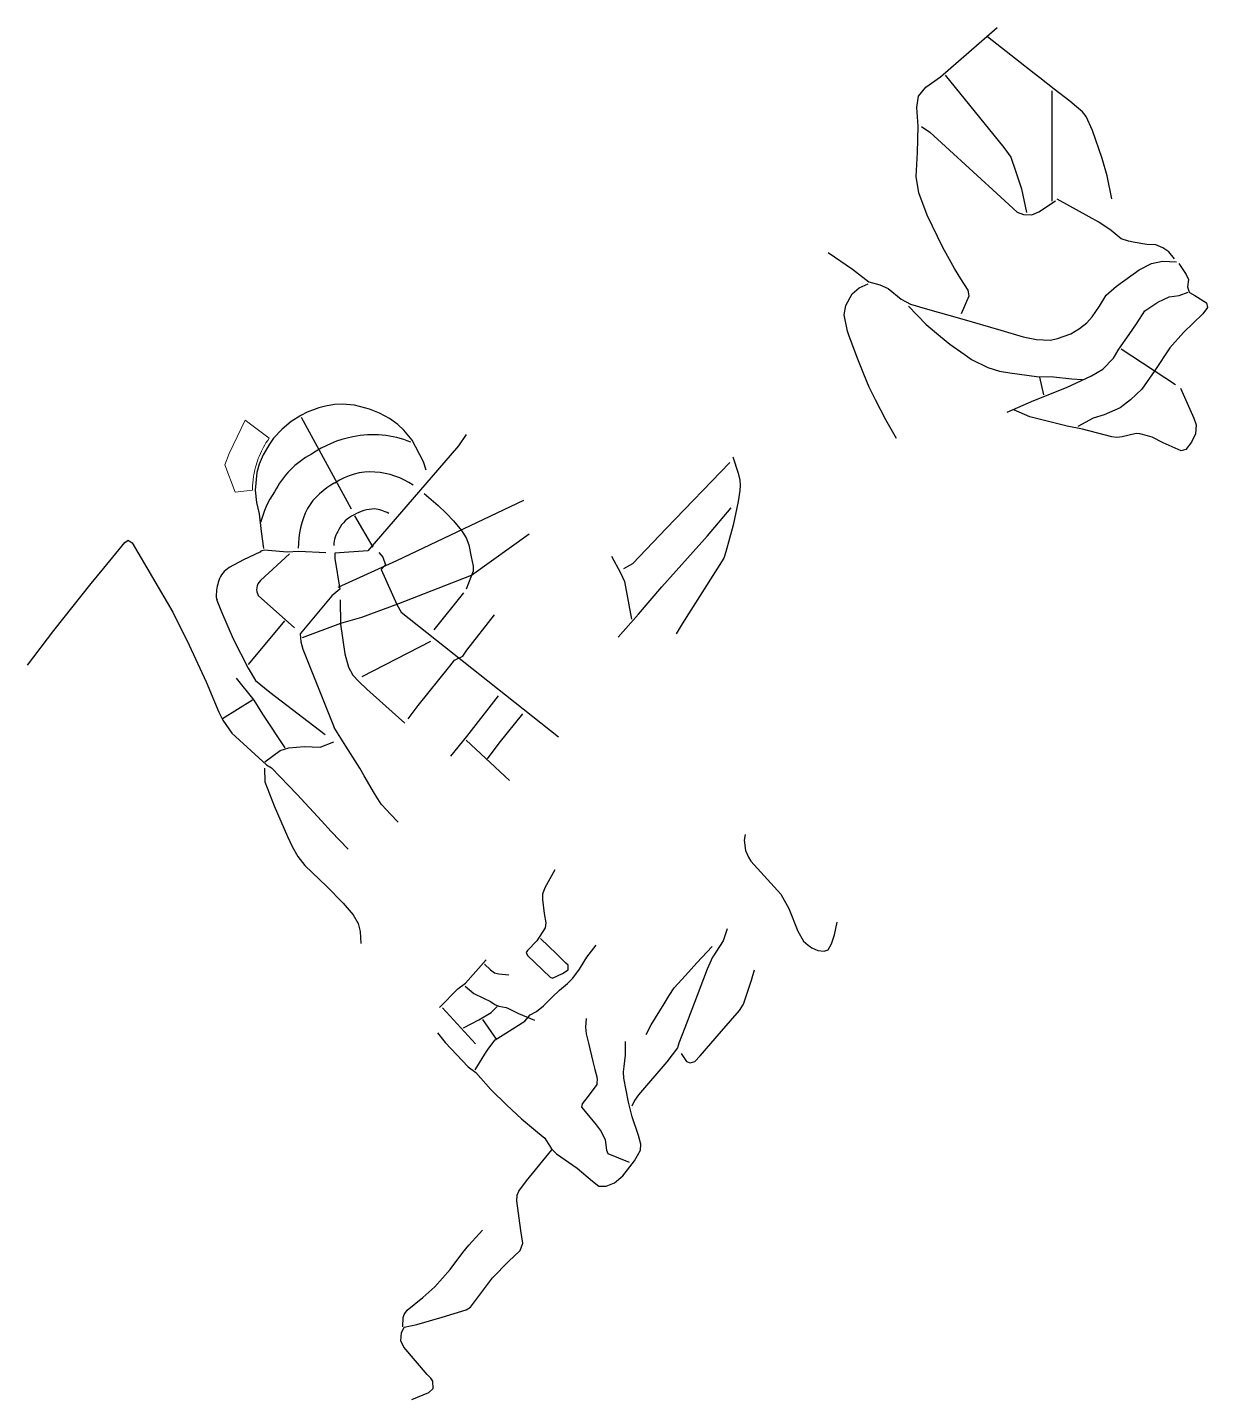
# Model space of a CAD drawing. Header units: metres. Extents: x 343407 to 345463, y 7367930 to 7370319.
import ezdxf

# ---------------------------------------------------------------- set-up
doc = ezdxf.new("R2010")
doc.units = ezdxf.units.M
doc.layers.add('ETAPA 02', color=7, linetype='Continuous', true_color=0xc7ffff)
doc.layers.add('ETE', color=18, linetype='Continuous', lineweight=18, true_color=0x000000)

msp = doc.modelspace()

# ---------------------------------------------------------------- linework, layer by layer
at = {"layer": 'ETAPA 02', "color": 81, "linetype": 'Continuous', "true_color": 0x9fff7f}
for p, q in [((343782.9, 7369392.4), (343758.2, 7369378.7)), ((343811.7, 7369405.8), (343782.9, 7369392.4)), ((343863.1, 7369402.9), (343812.5, 7369356.1)), ((343826, 7369408.7), (343819.3, 7369408.9)), ((343859.1, 7369405.6), (343826, 7369408.7)), ((343879.5, 7369406.6), (343859.1, 7369405.6)), ((343926.6, 7369404.4), (343879.5, 7369406.6)), ((343736.8, 7369321.9), (343744.7, 7369301.4)), ((343808.8, 7369330.1), (343871.9, 7369273.6)), ((343744.7, 7369301.4), (343765, 7369254.5)), ((343765, 7369254.5), (343791.3, 7369203.4)), ((343791.3, 7369203.4), (343803.7, 7369182.3)), ((343803.7, 7369182.3), (343828.6, 7369162)), ((343828.6, 7369162), (343925.4, 7369088.1))]:
    msp.add_line(p, q, dxfattribs=at)
for points in [[(345034, 7369821), (345047.3, 7369852), (345045.6, 7369862.1), (345032.8, 7369881.7), (345021.8, 7369899.4), (345001.1, 7369936.2), (344974.3, 7369992.5), (344959.4, 7370031.1), (344955.1, 7370059.9), (344957.5, 7370101.6), (344958.4, 7370147.2), (344956.3, 7370179.9), (344959.2, 7370199.6), (344971.9, 7370215.5), (344997.5, 7370233.5), (345096.3, 7370319.3)], [(345296, 7370020.7), (345287.6, 7370060.7), (345278.9, 7370091.2), (345261.9, 7370139.6), (345251, 7370164), (345244.7, 7370172.2), (345234.1, 7370181), (345222.5, 7370190.9), (345195.5, 7370211.7), (345170.3, 7370231.4), (345160.6, 7370238.9), (345079, 7370302.9)], [(345005.5, 7370236.4), (345107.6, 7370110.1), (345119.7, 7370093.4), (345128.2, 7370069.4), (345138.2, 7370038.4), (345146.9, 7369997)], [(345191.1, 7370209.2), (345191.5, 7370017)], [(344964.1, 7370146.9), (344978.9, 7370137.1), (345006.2, 7370112.1), (345102.2, 7370024), (345130.8, 7369997.8), (345141.8, 7369993.6), (345156.2, 7369993), (345168.4, 7369998.4), (345197.7, 7370017.5)], [(345404.9, 7369916.5), (345395.1, 7369928.3), (345384.8, 7369935.8), (345372.5, 7369941), (345356.7, 7369941.2), (345332.8, 7369945.4), (345324.9, 7369947), (345311.8, 7369951.1), (345294.4, 7369965.8), (345273.2, 7369980), (345256.2, 7369989.5), (345200.5, 7370020.1)], [(344801.8, 7369927.6), (344844.1, 7369898.2), (344872.7, 7369876.6), (344891.8, 7369871.3), (344906.4, 7369864.9), (344929, 7369846), (344945.3, 7369837.2), (344970.6, 7369829.7), (345034.4, 7369812.1), (345102.7, 7369791.9), (345141.5, 7369780.8), (345164.7, 7369776), (345189.2, 7369774.8), (345201.4, 7369777.4), (345224.3, 7369785.9), (345239.4, 7369794.9), (345252.5, 7369804.9), (345261.3, 7369815.3), (345274.1, 7369833.8), (345285.8, 7369853.2), (345303.9, 7369869), (345343.3, 7369897.2), (345365, 7369908), (345384.2, 7369912.1), (345408.4, 7369911.2)], [(345412.4, 7369908), (345425.3, 7369889.1), (345429.2, 7369880.2), (345427.9, 7369867.9), (345429.8, 7369860.3), (345431, 7369857.6), (345440.4, 7369852.3), (345460.6, 7369839.7), (345462.6, 7369831.7), (345454.3, 7369820.4), (345420.8, 7369787.9), (345396.8, 7369761.5), (345370.9, 7369722), (345348.3, 7369689.5), (345328.3, 7369671), (345310.3, 7369656.8), (345282.3, 7369644.9), (345263.3, 7369638.7), (345236.6, 7369624.4)], [(344920.7, 7369603.6), (344902.2, 7369636.1), (344883.8, 7369670.8), (344872.8, 7369692.9), (344863.5, 7369715.6), (344852.2, 7369744.5), (344837.9, 7369783.6), (344835.2, 7369790.6), (344829.7, 7369818.6), (344832.3, 7369835), (344843.2, 7369855.3), (344855.5, 7369866), (344871.4, 7369872.7)], [(345113.3, 7369649.6), (345160, 7369669.9), (345216.6, 7369692.6), (345260.5, 7369712.4), (345280, 7369724.2), (345298.8, 7369743.3), (345308, 7369759.1), (345326.1, 7369784.9), (345340, 7369804.7), (345353.5, 7369825.6), (345375.7, 7369841), (345395.9, 7369850.2), (345413, 7369852.5), (345428.9, 7369858.6)], [(344941.3, 7369834.1), (344972.2, 7369802.2), (344997.4, 7369781.1), (345013.5, 7369767.7), (345038.4, 7369750.5), (345051.6, 7369741), (345079.9, 7369726.9), (345100, 7369720.6), (345117.9, 7369717.6), (345164.4, 7369711.6), (345194.3, 7369710.8), (345226, 7369707.4), (345244.3, 7369706.2)], [(345407, 7369696.7), (345312, 7369758.8)], [(345169.8, 7369710.5), (345176.8, 7369679.5)], [(345415.2, 7369691.1), (345438.7, 7369638.8), (345443, 7369627.2), (345441.6, 7369611.8), (345434.4, 7369597.1), (345424.6, 7369584.1), (345416.7, 7369581.9), (345385, 7369596), (345366.2, 7369605.9), (345357.9, 7369608), (345344.7, 7369611.5), (345338.1, 7369612.1), (345313.8, 7369606.3), (345304.6, 7369605.1), (345296.1, 7369606.7), (345244.6, 7369619.9), (345217.9, 7369624.9), (345153.1, 7369641.3), (345125, 7369653.6)], [(344101.1, 7369548.3), (344096.5, 7369563.1), (344077, 7369600.8), (344062.6, 7369618.2), (344051.7, 7369628.1), (344037.3, 7369638.5), (344020.1, 7369647.8), (344002.7, 7369654.4), (343976.3, 7369661.7), (343955.7, 7369663.1), (343941.4, 7369662.6), (343925.9, 7369659.9), (343914.2, 7369656.7), (343893.7, 7369649.4), (343882.8, 7369643.8), (343865.8, 7369633), (343850.4, 7369619.6), (343835.3, 7369604.1), (343828.2, 7369593.9), (343817.3, 7369574.8), (343810.5, 7369559), (343806, 7369544.3), (343803.5, 7369513.4), (343805.9, 7369491.8), (343810.1, 7369472.4), (343813.7, 7369441.8), (343818.1, 7369412.1)], [(343883.7, 7369640.4), (343970.8, 7369481.1)], [(344445.6, 7369377), (344461.2, 7369385.8), (344519.3, 7369446.9), (344630.4, 7369562)], [(344635.4, 7369571.7), (344644.7, 7369543.3), (344647.5, 7369530.7), (344648.2, 7369521.5), (344647.8, 7369513), (344645, 7369494), (344636.3, 7369452.5), (344623.6, 7369405.9), (344619.6, 7369394.9), (344547.2, 7369280.8), (344536.7, 7369263.6)], [(343948.1, 7369344.9), (344050, 7369391.2), (344271.4, 7369496.1)], [(344097.9, 7369507.8), (344122.1, 7369487), (344136.8, 7369472.7), (344148.8, 7369460.2), (344162.8, 7369443.5), (344170.7, 7369430.8), (344175.6, 7369418.2), (344179.4, 7369397.7), (344183.1, 7369381.1), (344183.1, 7369372.4), (344171.1, 7369340.9)], [(343976.5, 7369468.6), (344008.2, 7369414.3)], [(344435.8, 7369257.3), (344471, 7369297.5), (344512.1, 7369345.4), (344591.5, 7369434.3), (344632.9, 7369482.7)], [(343406.6, 7369208.9), (343452.7, 7369269.1), (343517.8, 7369350.8), (343539.6, 7369377.7), (343576.4, 7369422.3), (343582, 7369426.4), (343589.2, 7369421.9), (343659.6, 7369300.8), (343688.6, 7369243.5), (343717.8, 7369179.9), (343739.8, 7369126.7), (343746.7, 7369113), (343762.8, 7369090.2), (343822.9, 7369035.1), (343832, 7369030), (343876.6, 7368983.7), (343918.9, 7368937.6), (343935.6, 7368919.4), (343965.4, 7368888.4)], [(344180.3, 7369365.7), (344280.6, 7369437.6)], [(344018.7, 7369405.2), (344025.5, 7369396.6), (344030.5, 7369383.7), (344023, 7369375.1), (344050.3, 7369314.3), (344057.4, 7369301.3), (344331.7, 7369083.9)], [(344424, 7369398.5), (344440, 7369369.4), (344446.9, 7369354.6), (344459.2, 7369289.1)], [(343885.6, 7369256.7), (343952.7, 7369281.8), (343989.1, 7369292.3), (344053.5, 7369315.9), (344180.3, 7369365.7)], [(343951.7, 7369322.4), (343951.9, 7369280.4), (343959.6, 7369228.7), (343965.9, 7369205.4), (343973.6, 7369191.6), (343983.8, 7369180.3), (343998.1, 7369167.1), (344064, 7369107.9)], [(344115.1, 7369270.3), (344166.7, 7369334.8)], [(344070, 7369115.6), (344087.3, 7369138.6), (344142.7, 7369207.2), (344150.5, 7369217.7), (344164.9, 7369224.5), (344172.3, 7369235.1), (344220.2, 7369296.5)], [(343854.3, 7369286.1), (343791.2, 7369210)], [(343989.6, 7369189.1), (344109.3, 7369250.3)], [(343770.3, 7369185.9), (343801.2, 7369147.8), (343816, 7369123.2), (343855, 7369064.8)], [(344144.3, 7369050.2), (344172.3, 7369084.6), (344227.2, 7369155.4)], [(343746.6, 7369116), (343798.6, 7369148.5)], [(344208.2, 7369045.7), (344228.4, 7369072.9), (344269.5, 7369123.8)], [(344052.5, 7368935.5), (344038.8, 7368949.8), (344032.6, 7368956.3), (344022.8, 7368967), (344011.1, 7368985.4), (343993.1, 7369016), (343985.5, 7369029.6), (343961.2, 7369067.7), (343940.7, 7369100.5)], [(343820, 7369040.4), (343846.8, 7369060.4), (343862.1, 7369064.9), (343888.6, 7369067.4), (343916.8, 7369066.2), (343940.5, 7369075.1)], [(344170.9, 7369078.2), (344246.5, 7369007.7)], [(343819.8, 7369029.4), (343820.2, 7369005.9), (343836.5, 7368964.1), (343859.9, 7368910.6), (343868, 7368893.3), (343877.8, 7368875.8), (343889.9, 7368860.2), (343928.2, 7368823.3), (343956.5, 7368794.4), (343974.2, 7368773.8), (343982.9, 7368758.8), (343986.3, 7368745.1), (343987.3, 7368724)], [(344656.9, 7368914.2), (344655.3, 7368904), (344657.7, 7368886.2), (344663, 7368874.3), (344666.9, 7368867.5), (344719.2, 7368810.3), (344733.2, 7368785.3), (344748.9, 7368745.6), (344758.9, 7368728.3), (344767, 7368721.2), (344773, 7368716.6), (344783.5, 7368712.1), (344794.5, 7368710.8), (344801.6, 7368713.3), (344807.3, 7368723.3), (344812.4, 7368739.3), (344817.5, 7368761.2)], [(344325.3, 7368852.3), (344307.8, 7368821), (344304.1, 7368810.2), (344303.9, 7368800.5), (344306.7, 7368776.6), (344310, 7368760.1), (344308.6, 7368751.5), (344294, 7368728.9), (344277.5, 7368711.7), (344275.7, 7368708.7), (344277.6, 7368703.1), (344317.3, 7368665.6), (344321.3, 7368663.5), (344339, 7368671.7), (344348.4, 7368678), (344348.4, 7368686.6), (344344.7, 7368689.9), (344328.1, 7368706.1), (344300.3, 7368732.8)], [(344186.4, 7368504.2), (344206.6, 7368535.9), (344210.7, 7368542.1), (344221.2, 7368556.3), (344235.4, 7368565.3), (344273.2, 7368588.8), (344282.2, 7368600.1), (344293.2, 7368605.9), (344305.9, 7368615.5), (344321, 7368630.7), (344333.6, 7368643), (344347.6, 7368654.5), (344356.7, 7368664), (344368.6, 7368679.6), (344376.7, 7368692.5), (344381.1, 7368700.3), (344397.5, 7368721.2)], [(344484.4, 7368565.9), (344493.1, 7368582.4), (344515.8, 7368619.1), (344524.5, 7368633.4), (344533.5, 7368646.7), (344553.1, 7368668.6), (344573, 7368690.3), (344599.4, 7368718.7)], [(344124.7, 7368612.6), (344156.6, 7368645.1), (344169.7, 7368655.2), (344205.8, 7368695.4)], [(344202.6, 7368688.3), (344213.3, 7368678.3), (344220.3, 7368673.1), (344227.9, 7368671.4), (344245.5, 7368669.5)], [(344545.4, 7368532.8), (344554.8, 7368518.5), (344561.4, 7368516.3), (344569.1, 7368518.8), (344578.7, 7368528.5), (344615.9, 7368571.2), (344647.3, 7368607.4), (344654.3, 7368618.2), (344658.8, 7368632.6), (344667.9, 7368660.2), (344673.3, 7368678.2)], [(344169.2, 7368649.7), (344184.1, 7368636.9), (344201, 7368629.1), (344213.2, 7368623.4), (344220.7, 7368617.6), (344228.1, 7368614.7), (344240.8, 7368612.8), (344244.9, 7368611), (344262, 7368602.1), (344290, 7368590.7)], [(344129.7, 7368612.2), (344187.1, 7368549.3)], [(344166.2, 7368577.4), (344193.2, 7368591.2), (344214.6, 7368603.8), (344225.2, 7368614.5)], [(344199.2, 7368591.7), (344223.4, 7368557.3)], [(344380.1, 7368593.3), (344378.7, 7368578.6), (344380.2, 7368566.9), (344384.2, 7368550.6), (344391.8, 7368518.8), (344395.1, 7368504.9), (344398.5, 7368491.9), (344399.3, 7368486.9), (344398.8, 7368482.2), (344398.5, 7368478.6), (344383.2, 7368458.3), (344373.2, 7368444.9), (344372.1, 7368439.3), (344378.5, 7368431.7), (344397.2, 7368408.2), (344406.3, 7368396.7), (344413.2, 7368382.5), (344415.6, 7368364), (344417.8, 7368358.3), (344455.1, 7368343.2)], [(344121.1, 7368568.7), (344134.3, 7368551.6), (344174.7, 7368509.1), (344187.5, 7368499.4), (344213.7, 7368469.9), (344241.9, 7368442.8), (344267.3, 7368418.7), (344295.1, 7368395.7)], [(344295.1, 7368395.7), (344308.1, 7368385), (344319.4, 7368366.3), (344328.5, 7368357.8), (344364.5, 7368332.8), (344391.2, 7368310.2), (344402.3, 7368301.5), (344414.9, 7368301.4), (344429.6, 7368307.5), (344443.9, 7368319.5), (344464.2, 7368345.6), (344474.7, 7368364), (344475.5, 7368374.6), (344470.9, 7368389.6), (344460.2, 7368422.3), (344453.8, 7368447.8), (344445.8, 7368489.5), (344444.8, 7368500.8), (344446.2, 7368509.8), (344448.3, 7368529.7), (344448.5, 7368553.7)], [(344076.2, 7367929.9), (344105.8, 7367942), (344113.5, 7367949.1), (344113.1, 7367961.9), (344109.2, 7367967.2), (344103.2, 7367973.3), (344062.2, 7368020.9), (344057, 7368032.3), (344058.2, 7368046), (344063.2, 7368056), (344084.8, 7368060.8), (344129.1, 7368073.6), (344170.7, 7368086.2), (344178.4, 7368090.7), (344197.4, 7368116.6), (344216.7, 7368141.7), (344244.9, 7368170.2), (344264.8, 7368189.3), (344269.8, 7368202), (344265.9, 7368224.2), (344259, 7368276.1), (344259.9, 7368286.1), (344262.6, 7368292.8), (344275.9, 7368310.9), (344320.2, 7368364.7)], [(344060.8, 7368056.6), (344061, 7368072.8), (344062.7, 7368078.1), (344068.4, 7368085.5), (344095.4, 7368107.6), (344116.5, 7368126.4), (344143, 7368156.7), (344164.9, 7368186.1), (344175.5, 7368198.8), (344193.7, 7368218.3), (344199.5, 7368224.8)]]:
    msp.add_lwpolyline(points, dxfattribs=at)
at = {"layer": 'ETAPA 02', "color": 81, "true_color": 0x9fff7f}
for points in [[(344170.7, 7369610.6), (344157.5, 7369590.9), (343999.8, 7369407.7), (343941.9, 7369404), (343942.2, 7369394.3), (343950.9, 7369341), (343937.1, 7369329.8), (343881.8, 7369263.3), (343883.1, 7369249.6), (343886.2, 7369236.5), (343940.7, 7369100.5)], [(344625.5, 7368749.7), (344618.8, 7368729), (344605.7, 7368709.2), (344601.8, 7368702.8), (344600.2, 7368700.2), (344590.9, 7368679.5), (344573.6, 7368633.5), (344551.9, 7368577), (344541.4, 7368550.8), (344539.4, 7368542.5), (344520.4, 7368518.1), (344471.1, 7368460.4), (344464.2, 7368451), (344459.6, 7368441.1)]]:
    msp.add_lwpolyline(points, dxfattribs=at)
at = {"layer": 'ETAPA 02', "color": 81, "linetype": 'Continuous', "true_color": 0x9fff7f}
for centre, radius, start, end in [((344011.2, 7369415.4), 194.8, 101.2115, 124.3473), ((344008.6, 7369439.9), 170.3, 67.2838, 101.9617), ((343973.3, 7369441.6), 152.7, 118.137, 153.2142), ((344004.5, 7369435.5), 109.8, 86.0667, 124.4767), ((344003.1, 7369409.4), 135.9, 56.1645, 86.2274), ((343972.7, 7369416.9), 164.9, 145.4598, 165.9022), ((343998.8, 7369416.7), 123.1, 117.2835, 148.0502), ((344031.8, 7369413.9), 153.3, 153.7025, 180.5478), ((343999.8, 7369418.8), 57.1, 115.075, 152.7589), ((344015.9, 7369400.6), 80.7, 93.5155, 119.945), ((344004.4, 7369419.5), 62, 59.4083, 83.924), ((343998.5, 7369413.8), 58.5, 147.7546, 176.5611), ((343819, 7369398.9), 10, 88.3286, 136.4065), ((343777.3, 7369344.4), 39.2, 119.0641, 162.284), ((343832.2, 7369326.9), 96.8, 162.284, 178.9386), ((343826.6, 7369340.8), 20.8, 132.7997, 210.93), ((343750.4, 7369328.4), 15, 178.9386, 205.6642)]:
    msp.add_arc(centre, radius, start, end, dxfattribs=at)
at = {"layer": 'ETE'}
msp.add_lwpolyline([(343827.7, 7369603.8), (343785.7, 7369635.6), (343758, 7369577.1), (343750.6, 7369557.8), (343768.4, 7369510.3), (343798.6, 7369513.4), (343798.4, 7369518.5), (343798.7, 7369521.8), (343799.1, 7369525.9), (343800.6, 7369537.8), (343800.9, 7369540.3), (343801.4, 7369543), (343802.7, 7369548.7), (343803.9, 7369553.7), (343804.8, 7369557.3), (343806, 7369561.2), (343807.3, 7369564.8), (343808.8, 7369568.8), (343810.1, 7369572.1), (343812.4, 7369577.3), (343814.1, 7369581.2), (343817.7, 7369588.4), (343820.3, 7369592.7), (343821.9, 7369595.7), (343825.2, 7369600.2)], close=True, dxfattribs=at)

doc.saveas('drawing.dxf')
